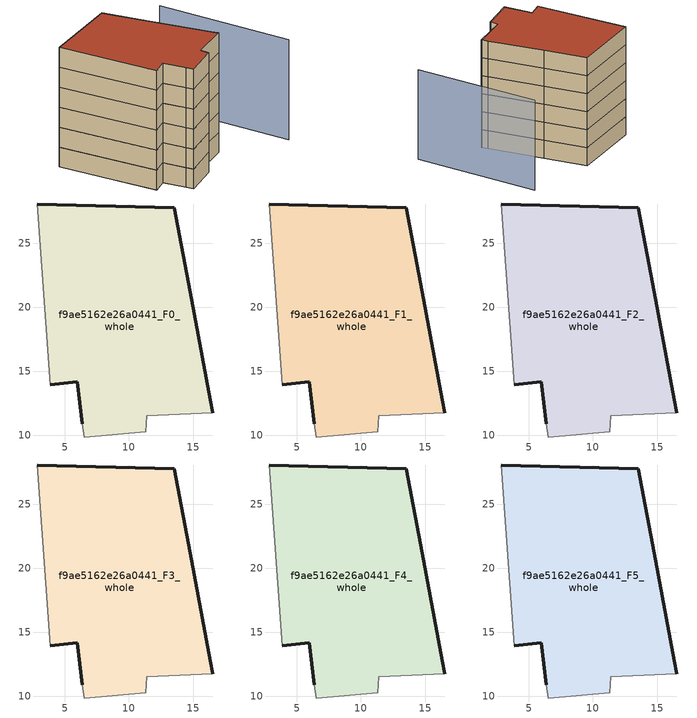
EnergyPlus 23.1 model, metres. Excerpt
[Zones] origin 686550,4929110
f9ae5162e26a0441_F0_whole
 floor ground (EU_floor_Construction): 16.54,11.78 16.35,12.79 14.77,21.17 13.53,27.75 2.85,28.05 3.87,13.95 5.96,14.18 6.37,10.93 6.5,9.88 11.31,10.3 11.38,11.54 z0
 wall outside (EU_wall_Construction): 6.37,10.93 5.96,14.18 3.87,13.95 / 2.85,28.05 13.53,27.75 14.77,21.17 16.35,12.79 16.54,11.78 z0:3
 wall adiabatic (EU_wall_Construction): 16.54,11.78 11.38,11.54 11.31,10.3 6.5,9.88 6.37,10.93 / 3.87,13.95 2.85,28.05 z0:3
f9ae5162e26a0441_F1_whole
 floor to f9ae5162e26a0441_F0_whole (EU_floor_Construction): 16.54,11.78 16.35,12.79 14.77,21.17 13.53,27.75 2.85,28.05 3.87,13.95 5.96,14.18 6.37,10.93 6.5,9.88 11.31,10.3 11.38,11.54 z3
 wall outside (EU_wall_Construction): 6.37,10.93 5.96,14.18 3.87,13.95 / 2.85,28.05 13.53,27.75 14.77,21.17 16.35,12.79 16.54,11.78 z3:6
 wall adiabatic (EU_wall_Construction): 16.54,11.78 11.38,11.54 11.31,10.3 6.5,9.88 6.37,10.93 / 3.87,13.95 2.85,28.05 z3:6
f9ae5162e26a0441_F2_whole
 floor to f9ae5162e26a0441_F1_whole (EU_floor_Construction): 16.54,11.78 16.35,12.79 14.77,21.17 13.53,27.75 2.85,28.05 3.87,13.95 5.96,14.18 6.37,10.93 6.5,9.88 11.31,10.3 11.38,11.54 z6
 wall outside (EU_wall_Construction): 6.37,10.93 5.96,14.18 3.87,13.95 / 2.85,28.05 13.53,27.75 14.77,21.17 16.35,12.79 16.54,11.78 z6:9
 wall adiabatic (EU_wall_Construction): 16.54,11.78 11.38,11.54 11.31,10.3 6.5,9.88 6.37,10.93 / 3.87,13.95 2.85,28.05 z6:9
f9ae5162e26a0441_F3_whole
 floor to f9ae5162e26a0441_F2_whole (EU_floor_Construction): 16.54,11.78 16.35,12.79 14.77,21.17 13.53,27.75 2.85,28.05 3.87,13.95 5.96,14.18 6.37,10.93 6.5,9.88 11.31,10.3 11.38,11.54 z9
 wall outside (EU_wall_Construction): 6.37,10.93 5.96,14.18 3.87,13.95 / 2.85,28.05 13.53,27.75 14.77,21.17 16.35,12.79 16.54,11.78 z9:12
 wall adiabatic (EU_wall_Construction): 16.54,11.78 11.38,11.54 11.31,10.3 6.5,9.88 6.37,10.93 / 3.87,13.95 2.85,28.05 z9:12
f9ae5162e26a0441_F4_whole
 floor to f9ae5162e26a0441_F3_whole (EU_floor_Construction): 16.54,11.78 16.35,12.79 14.77,21.17 13.53,27.75 2.85,28.05 3.87,13.95 5.96,14.18 6.37,10.93 6.5,9.88 11.31,10.3 11.38,11.54 z12
 wall outside (EU_wall_Construction): 6.37,10.93 5.96,14.18 3.87,13.95 / 2.85,28.05 13.53,27.75 14.77,21.17 16.35,12.79 16.54,11.78 z12:15
 wall adiabatic (EU_wall_Construction): 16.54,11.78 11.38,11.54 11.31,10.3 6.5,9.88 6.37,10.93 / 3.87,13.95 2.85,28.05 z12:15
f9ae5162e26a0441_F5_whole
 floor to f9ae5162e26a0441_F4_whole (EU_floor_Construction): 16.54,11.78 16.35,12.79 14.77,21.17 13.53,27.75 2.85,28.05 3.87,13.95 5.96,14.18 6.37,10.93 6.5,9.88 11.31,10.3 11.38,11.54 z15
 wall outside (EU_wall_Construction): 6.37,10.93 5.96,14.18 3.87,13.95 / 2.85,28.05 13.53,27.75 14.77,21.17 16.35,12.79 16.54,11.78 z15:18
 wall adiabatic (EU_wall_Construction): 16.54,11.78 11.38,11.54 11.31,10.3 6.5,9.88 6.37,10.93 / 3.87,13.95 2.85,28.05 z15:18
 roof outside (EU_roof_Construction): 13.53,27.75 14.77,21.17 16.35,12.79 16.54,11.78 11.38,11.54 11.31,10.3 6.5,9.88 6.37,10.93 5.96,14.18 3.87,13.95 2.85,28.05 z18
shading: 24.05,5.51 23.49,24.65 z0:15
[Building]
EU S2 Campaign: North Axis=0; Terrain=City; Solar Distribution=FullExterior
[Site:Location]
Bologna: Latitude=44.5; Longitude=11.25; Time Zone=1; Elevation=37
[SizingPeriod:WeatherFileDays]
AnnualSizingPeriod: Begin Month=1; Begin Day of Month=1; End Month=12; End Day of Month=31; Day of Week for Start Day=Monday; Use Weather File Daylight Saving Period=No; Use Weather File Rain and Snow Indicators=No
[MATERIAL]
EU_InternalMass_Material: Roughness=MediumRough; Thickness=0.1; Conductivity=1; Density=1800; Specific Heat=900; Thermal Absorptance=0.9; Solar Absorptance=0.7; Visible Absorptance=0.7
[MATERIAL:NOMASS] Roughness=MediumRough; Thermal Absorptance=0.9; Solar Absorptance=0.7; Visible Absorptance=0.7
Name | Thermal Resistance
EU_wall_NoMass | 0.905828
EU_roof_NoMass | 0.37593
EU_floor_NoMass | 0.67114
[CONSTRUCTION]
EU_wall_Construction: EU_wall_NoMass
EU_roof_Construction: EU_roof_NoMass
EU_floor_Construction: EU_floor_NoMass
EU_InternalMass_Construction: EU_InternalMass_Material
[ZONE] Type=1; Multiplier=1; Ceiling Height=autocalculate; Floor Area=autocalculate; Part of Total Floor Area=Yes
Name | Volume
f9ae5162e26a0441_F0_whole | 572.093
f9ae5162e26a0441_F1_whole; f9ae5162e26a0441_F2_whole; f9ae5162e26a0441_F3_whole; f9ae5162e26a0441_F4_whole; f9ae5162e26a0441_F5_whole | 572.092
[INTERNALMASS] Construction=EU_InternalMass_Construction; Surface Area=190.697
Name | Zone or ZoneList
f9ae5162e26a0441_F0_whole_EU_InternalMass | f9ae5162e26a0441_F0_whole
f9ae5162e26a0441_F1_whole_EU_InternalMass | f9ae5162e26a0441_F1_whole
f9ae5162e26a0441_F2_whole_EU_InternalMass | f9ae5162e26a0441_F2_whole
f9ae5162e26a0441_F3_whole_EU_InternalMass | f9ae5162e26a0441_F3_whole
f9ae5162e26a0441_F4_whole_EU_InternalMass | f9ae5162e26a0441_F4_whole
f9ae5162e26a0441_F5_whole_EU_InternalMass | f9ae5162e26a0441_F5_whole
[OTHEREQUIPMENT] Fuel Type=Electricity; Design Level Calculation Method=Watts/Area; Power per Zone Floor Area=1; Fraction Latent=0; Fraction Radiant=0; Fraction Lost=0; Carbon Dioxide Generation Rate=0; EndUse Subcategory=EU_Step8_InternalGains
Name | Zone or ZoneList or Space or SpaceList | Schedule
EU_Step8_InternalGain_f9ae5162e26a0441_F0_whole_f000 | f9ae5162e26a0441_F0_whole | EU_Step8_GainSchedule_f9ae5162e26a0441_F0_whole_f000
EU_Step8_InternalGain_f9ae5162e26a0441_F1_whole_f000 | f9ae5162e26a0441_F1_whole | EU_Step8_GainSchedule_f9ae5162e26a0441_F1_whole_f000
EU_Step8_InternalGain_f9ae5162e26a0441_F2_whole_f000 | f9ae5162e26a0441_F2_whole | EU_Step8_GainSchedule_f9ae5162e26a0441_F2_whole_f000
EU_Step8_InternalGain_f9ae5162e26a0441_F3_whole_f000 | f9ae5162e26a0441_F3_whole | EU_Step8_GainSchedule_f9ae5162e26a0441_F3_whole_f000
EU_Step8_InternalGain_f9ae5162e26a0441_F4_whole_f000 | f9ae5162e26a0441_F4_whole | EU_Step8_GainSchedule_f9ae5162e26a0441_F4_whole_f000
EU_Step8_InternalGain_f9ae5162e26a0441_F5_whole_f000 | f9ae5162e26a0441_F5_whole | EU_Step8_GainSchedule_f9ae5162e26a0441_F5_whole_f000
[ZONEVENTILATION:DESIGNFLOWRATE] Schedule=EU_AlwaysOn; Design Flow Rate Calculation Method=AirChanges/Hour; Air Changes per Hour=0.73129; Ventilation Type=Natural; Fan Pressure Rise=0; Fan Total Efficiency=1; Constant Term Coefficient=1; Temperature Term Coefficient=0; Velocity Term Coefficient=0; Velocity Squared Term Coefficient=0; Minimum Indoor Temperature=-100; Maximum Indoor Temperature=100; Delta Temperature=-100; Minimum Outdoor Temperature=-100; Maximum Outdoor Temperature=100; Maximum Wind Speed=40
Name | Zone or ZoneList or Space or SpaceList
EU_ConstantAir_f9ae5162e26a0441_F0_whole | f9ae5162e26a0441_F0_whole
EU_ConstantAir_f9ae5162e26a0441_F1_whole | f9ae5162e26a0441_F1_whole
EU_ConstantAir_f9ae5162e26a0441_F2_whole | f9ae5162e26a0441_F2_whole
EU_ConstantAir_f9ae5162e26a0441_F3_whole | f9ae5162e26a0441_F3_whole
EU_ConstantAir_f9ae5162e26a0441_F4_whole | f9ae5162e26a0441_F4_whole
EU_ConstantAir_f9ae5162e26a0441_F5_whole | f9ae5162e26a0441_F5_whole
[HVACTEMPLATE:THERMOSTAT] Constant Heating Setpoint=20; Constant Cooling Setpoint=50
EU_HeatOnly_f9ae5162e26a0441_F0_whole; EU_HeatOnly_f9ae5162e26a0441_F1_whole; EU_HeatOnly_f9ae5162e26a0441_F2_whole; EU_HeatOnly_f9ae5162e26a0441_F3_whole; EU_HeatOnly_f9ae5162e26a0441_F4_whole; EU_HeatOnly_f9ae5162e26a0441_F5_whole
[HVACTEMPLATE:ZONE:IDEALLOADSAIRSYSTEM] System Availability Schedule=EU_AlwaysOn; Maximum Heating Supply Air Temperature=50; Minimum Cooling Supply Air Temperature=13; Maximum Heating Supply Air Humidity Ratio=0.0156; Minimum Cooling Supply Air Humidity Ratio=0.0077; Heating Limit=NoLimit; Cooling Limit=NoLimit; Heating Availability Schedule=EU_AlwaysOn; Cooling Availability Schedule=EU_CoolingOff; Dehumidification Control Type=ConstantSensibleHeatRatio; Cooling Sensible Heat Ratio=0.7; Dehumidification Setpoint=60; Humidification Control Type=None; Humidification Setpoint=30; Outdoor Air Method=None; Outdoor Air Flow Rate per Person=0.00944; Outdoor Air Flow Rate per Zone Floor Area=0; Outdoor Air Flow Rate per Zone=0; Demand Controlled Ventilation Type=None; Outdoor Air Economizer Type=NoEconomizer; Heat Recovery Type=None; Sensible Heat Recovery Effectiveness=0.7; Latent Heat Recovery Effectiveness=0.65
Name | Template Thermostat
f9ae5162e26a0441_F0_whole | EU_HeatOnly_f9ae5162e26a0441_F0_whole
f9ae5162e26a0441_F1_whole | EU_HeatOnly_f9ae5162e26a0441_F1_whole
f9ae5162e26a0441_F2_whole | EU_HeatOnly_f9ae5162e26a0441_F2_whole
f9ae5162e26a0441_F3_whole | EU_HeatOnly_f9ae5162e26a0441_F3_whole
f9ae5162e26a0441_F4_whole | EU_HeatOnly_f9ae5162e26a0441_F4_whole
f9ae5162e26a0441_F5_whole | EU_HeatOnly_f9ae5162e26a0441_F5_whole
[SIZING:ZONE] Zone Cooling Design Supply Air Temperature Input Method=SupplyAirTemperature; Zone Cooling Design Supply Air Temperature=13; Zone Heating Design Supply Air Temperature Input Method=SupplyAirTemperature; Zone Heating Design Supply Air Temperature=50; Zone Cooling Design Supply Air Humidity Ratio=0.008; Zone Heating Design Supply Air Humidity Ratio=0.008; Cooling Design Air Flow Method=DesignDay; Cooling Design Air Flow Rate=0; Cooling Minimum Air Flow per Zone Floor Area=0.000762; Cooling Minimum Air Flow=0; Cooling Minimum Air Flow Fraction=0.2; Heating Design Air Flow Method=DesignDay; Heating Design Air Flow Rate=0; Heating Maximum Air Flow per Zone Floor Area=0.002032; Heating Maximum Air Flow=0.141576; Heating Maximum Air Flow Fraction=0.3; Account for Dedicated Outdoor Air System=No; Dedicated Outdoor Air System Control Strategy=NeutralSupplyAir; Dedicated Outdoor Air Low Setpoint Temperature for Design=autosize; Dedicated Outdoor Air High Setpoint Temperature for Design=autosize; Zone Load Sizing Method=Sensible Load Only No Latent Load; Zone Latent Cooling Design Supply Air Humidity Ratio Input Method=HumidityRatioDifference; Zone Cooling Design Supply Air Humidity Ratio Difference=0.005; Zone Latent Heating Design Supply Air Humidity Ratio Input Method=HumidityRatioDifference; Zone Humidification Design Supply Air Humidity Ratio Difference=0.005
f9ae5162e26a0441_F0_whole; f9ae5162e26a0441_F1_whole; f9ae5162e26a0441_F2_whole; f9ae5162e26a0441_F3_whole; f9ae5162e26a0441_F4_whole; f9ae5162e26a0441_F5_whole
[SCHEDULE:CONSTANT]
Name | Hourly Value
EU_AlwaysOn | 1
EU_CoolingOff | 0
[SCHEDULE:FILE] Column Number=1; Rows to Skip at Top=0; Number of Hours of Data=8760; Column Separator=Comma; Interpolate to Timestep=No; Minutes per Item=60; Adjust Schedule for Daylight Savings=Yes
Name | File
EU_Step8_GainSchedule_f9ae5162e26a0441_F0_whole_f000 | ../../schedules/f9ae5162e26a0441/f9ae5162e26a0441_F0_whole_f000_gain.csv
EU_Step8_GainSchedule_f9ae5162e26a0441_F1_whole_f000 | ../../schedules/f9ae5162e26a0441/f9ae5162e26a0441_F1_whole_f000_gain.csv
EU_Step8_GainSchedule_f9ae5162e26a0441_F2_whole_f000 | ../../schedules/f9ae5162e26a0441/f9ae5162e26a0441_F2_whole_f000_gain.csv
EU_Step8_GainSchedule_f9ae5162e26a0441_F3_whole_f000 | ../../schedules/f9ae5162e26a0441/f9ae5162e26a0441_F3_whole_f000_gain.csv
EU_Step8_GainSchedule_f9ae5162e26a0441_F4_whole_f000 | ../../schedules/f9ae5162e26a0441/f9ae5162e26a0441_F4_whole_f000_gain.csv
EU_Step8_GainSchedule_f9ae5162e26a0441_F5_whole_f000 | ../../schedules/f9ae5162e26a0441/f9ae5162e26a0441_F5_whole_f000_gain.csv
